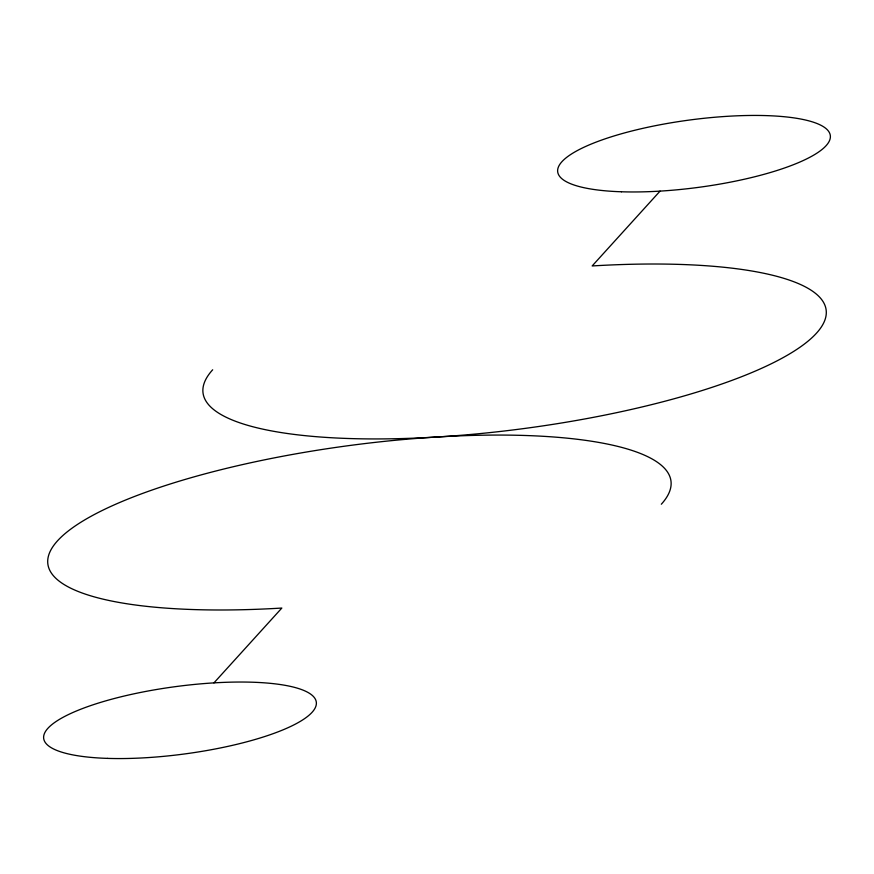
<?xml version="1.0" encoding="UTF-8"?>
<svg xmlns="http://www.w3.org/2000/svg" width="874" height="874" viewBox="0 0 874 874"><rect width="100%" height="100%" fill="white"/><g stroke="black" fill="none" stroke-linecap="round" stroke-linejoin="round"><path stroke-width="1.31" d="M213.944 682.889L281.832 608.053A314.312 77.633 -7.6 0 1 57.509 540.831A314.312 77.633 -7.6 0 1 437 437A314.312 77.633 -7.6 0 0 816.491 333.169A314.312 77.633 -7.6 0 0 592.168 265.947L660.056 191.111M212.677 369.778A314.312 77.633 -7.6 0 0 437 437A314.312 77.633 -7.6 0 1 661.323 504.222M621.458 191.777A137.513 33.966 -7.6 0 0 830.289 137.917A137.513 33.966 -7.6 0 0 630.274 131.395A137.513 33.966 -7.6 0 0 621.458 191.777M107.447 758.381A137.513 33.966 -7.6 0 0 316.279 704.531A137.513 33.966 -7.6 0 0 116.264 697.998A137.513 33.966 -7.6 0 0 107.447 758.381"/></g></svg>
